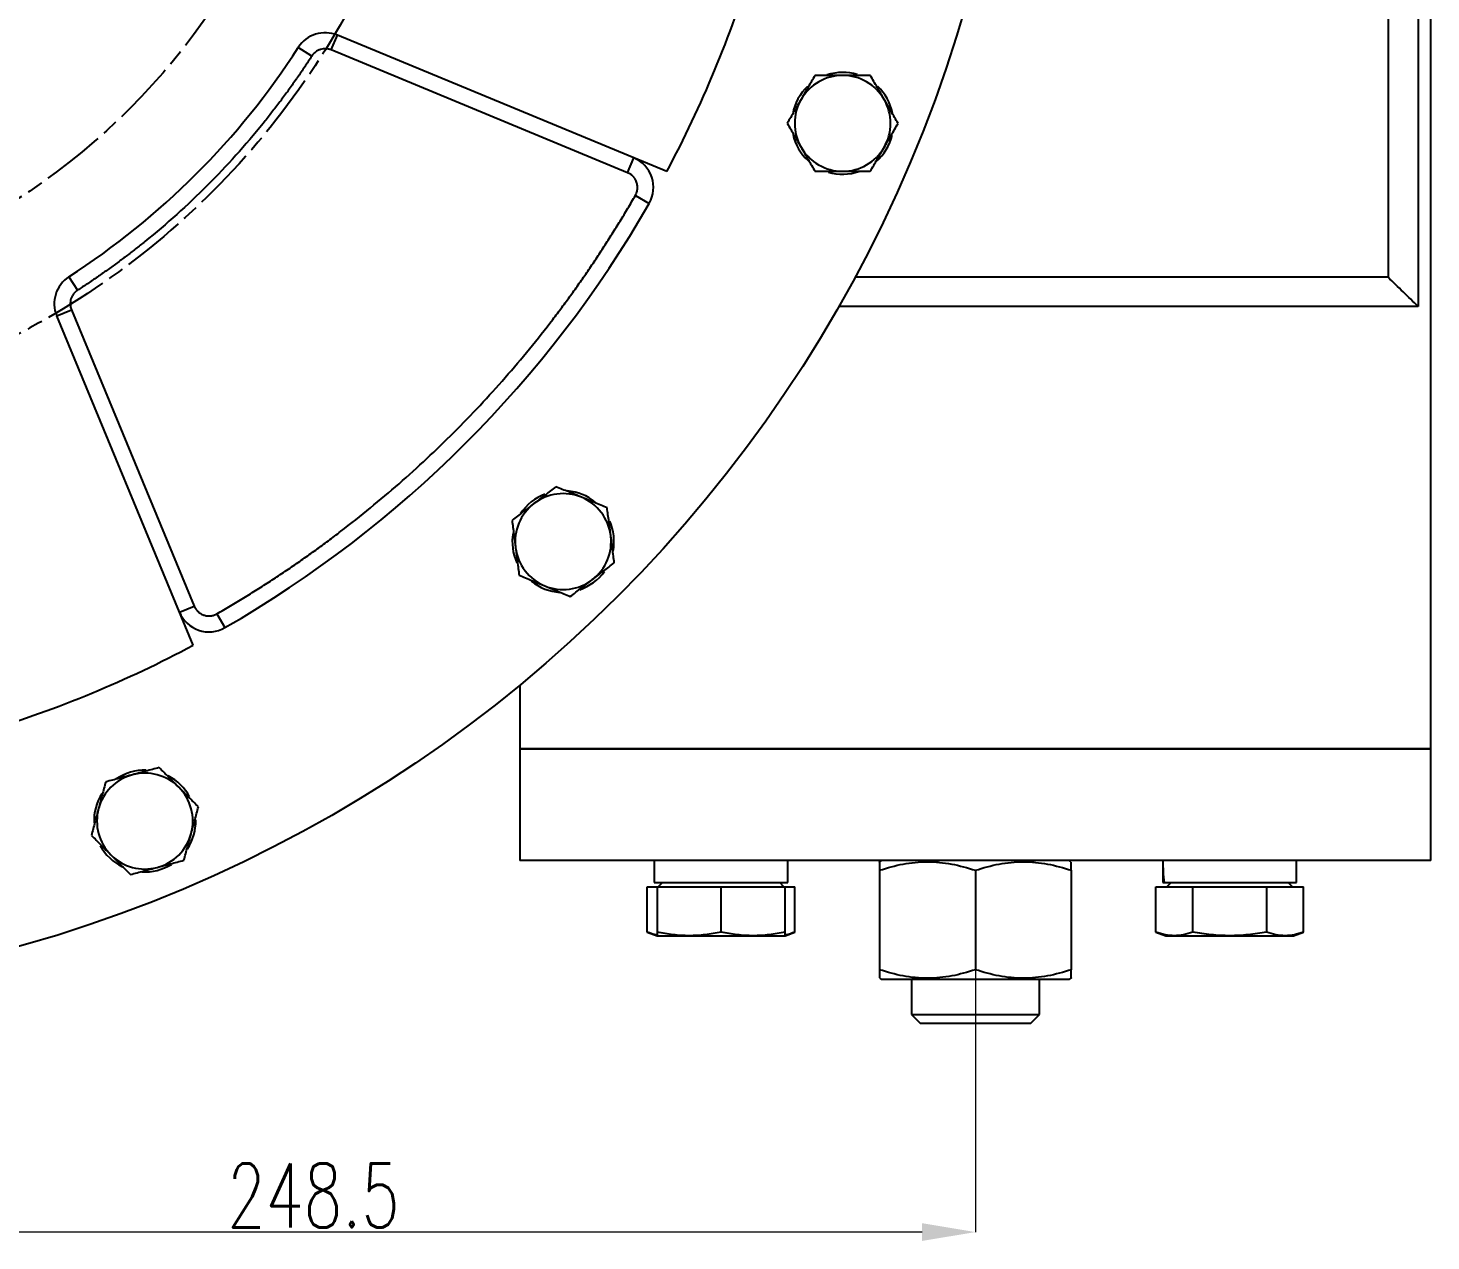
# Model space of a CAD drawing. Header units: millimetres. Extents: x 1561 to 4606, y 513 to 2666.
# Drawn here: x 3478.6 to 3741.9, y 1440.2 to 1667.9 of the extents above; entities that cross this region are included whole.
import ezdxf

# ---------------------------------------------------------------- set-up
doc = ezdxf.new("R2010")
doc.units = ezdxf.units.MM
doc.linetypes.add('AM_ISO08W050', pattern=[18, 12, -1.5, 3, -1.5])
doc.layers.add('AM_5', color=3, linetype='Continuous', lineweight=25)
doc.layers.add('AM_7', color=4, linetype='AM_ISO08W050', lineweight=25)
doc.styles.add('SLDTEXTSTYLE1', font='txt.shx', dxfattribs={"width": 0.7, "bigfont": 'gbcbig.shx'})
doc.dimstyles.new('SLDDIMSTYLE12$0', dxfattribs={"dimtxt": 12, "dimasz": 10, "dimexe": 0, "dimexo": 0.0625, "dimgap": 0.875, "dimtad": 1, "dimdec": 1, "dimlfac": 1.8, "dimrnd": 1e-09, "dimzin": 12, "dimdsep": 46, "dimtxsty": 'SLDTEXTSTYLE1', "dimcen": 0.09, "dimdle": 8.16, "dimclrd": 3, "dimclre": 3, "dimadec": 0, "dimazin": 3, "dimtfac": 1, "dimtdec": 1, "dimtofl": 0, "dimtmove": 0, "dimatfit": 3, "dimfxl": 0, "dimfrac": 2, "dimtolj": 1, "dimlwd": 5, "dimlwe": 5, "dimarcsym": 0})
doc.dimstyles.new('SLDDIMSTYLE12$3', dxfattribs={"dimtxt": 12, "dimasz": 10, "dimexe": 0, "dimexo": 0.0625, "dimgap": 0.875, "dimtad": 1, "dimdec": 1, "dimlfac": 1.8, "dimrnd": 1e-09, "dimzin": 12, "dimdsep": 46, "dimtxsty": 'SLDTEXTSTYLE1', "dimcen": 0.09, "dimdle": 8.16, "dimclrd": 3, "dimclre": 3, "dimadec": 0, "dimazin": 3, "dimtfac": 1, "dimtdec": 1, "dimtofl": 0, "dimtmove": 0, "dimatfit": 3, "dimfxl": 0, "dimfrac": 2, "dimtolj": 1, "dimlwd": 5, "dimlwe": 5, "dimarcsym": 0})

# ---------------------------------------------------------------- blocks, each defined once
blk = doc.blocks.new('*D52')
at = {"layer": 'AM_5', "color": 3, "lineweight": 5, "transparency": 16777216}
blk.add_line((3656.38, 1491.08), (3656.38, 1441.89), dxfattribs=at)
at = {"layer": 'AM_5', "color": 3, "linetype": 'Continuous', "lineweight": 5, "transparency": 16777216}
for p, q in [((3407.88, 1486.06), (3407.88, 1441.89)), ((3646.38, 1441.89), (3417.88, 1441.89))]:
    blk.add_line(p, q, dxfattribs=at)
at = {"layer": 'AM_5', "color": 3, "transparency": 16777216}
for points in [[(3417.88, 1443.56), (3417.88, 1440.23), (3407.88, 1441.89)], [(3646.38, 1443.56), (3646.38, 1440.23), (3656.38, 1441.89)]]:
    blk.add_solid(points, dxfattribs=at)
at = {"layer": 'Defpoints', "color": 0, "transparency": 16777216}
for p in [(3656.38, 1491.15), (3407.88, 1486.12), (3407.88, 1441.89)]:
    blk.add_point(p, dxfattribs=at)
at = {"layer": 'AM_5', "color": 0, "transparency": 16777216, "insert": (3532.13, 1448.77), "char_height": 12, "attachment_point": 5, "style": 'SLDTEXTSTYLE1'}
blk.add_mtext('\\A1;248.5', dxfattribs=at)
blk = doc.blocks.new('*D53')
at = {"layer": 'AM_5', "color": 3, "linetype": 'Continuous', "lineweight": 5, "transparency": 16777216}
blk.add_line((3248.42, 2026.85), (3277.48, 1975.04), dxfattribs=at)
at = {"layer": 'AM_5', "color": 3, "lineweight": 5, "transparency": 16777216}
for p, q in [((3407.79, 1742.62), (3407.97, 1742.62)), ((3407.88, 1742.53), (3407.88, 1742.71))]:
    blk.add_line(p, q, dxfattribs=at)
at = {"layer": 'AM_5', "color": 3, "transparency": 16777216}
blk.add_solid([(3278.94, 1975.86), (3276.03, 1974.23), (3282.38, 1966.32)], dxfattribs=at)
at = {"layer": 'Defpoints', "color": 0, "transparency": 16777216}
for p in [(3282.38, 1966.32), (3533.39, 1518.92)]:
    blk.add_point(p, dxfattribs=at)
at = {"layer": 'AM_5', "color": 0, "transparency": 16777216, "insert": (3261.69, 2017.24), "char_height": 12, "attachment_point": 5, "rotation": 299.2944, "style": 'SLDTEXTSTYLE1'}
blk.add_mtext('\\A1;∅513', dxfattribs=at)
blk = doc.blocks.new('*D69')
at = {"layer": 'AM_5', "color": 3, "linetype": 'Continuous', "lineweight": 5, "transparency": 16777216}
blk.add_line((3177.81, 1980.16), (3297.26, 1856.83), dxfattribs=at)
at = {"layer": 'AM_5', "color": 3, "lineweight": 5, "transparency": 16777216}
for p, q in [((3407.79, 1742.62), (3407.97, 1742.62)), ((3407.88, 1742.53), (3407.88, 1742.71))]:
    blk.add_line(p, q, dxfattribs=at)
at = {"layer": 'AM_5', "color": 3, "transparency": 16777216}
blk.add_solid([(3298.46, 1857.99), (3296.06, 1855.67), (3304.22, 1849.65)], dxfattribs=at)
at = {"layer": 'Defpoints', "color": 0, "transparency": 16777216}
for p in [(3304.22, 1849.65), (3511.54, 1635.59)]:
    blk.add_point(p, dxfattribs=at)
at = {"layer": 'AM_5', "color": 0, "transparency": 16777216, "insert": (3194.07, 1973.26), "char_height": 12, "attachment_point": 5, "rotation": 314.0852, "style": 'SLDTEXTSTYLE1'}
blk.add_mtext('\\A1;∅298', dxfattribs=at)

msp = doc.modelspace()

# ---------------------------------------------------------------- linework, layer by layer
at = {"color": 7, "linetype": 'Continuous', "lineweight": 25}
for p, q in [((3741.881, 1532.622), (3741.881, 1952.622)), ((3739.509, 1869.622), (3739.509, 1615.622)), ((3733.841, 1864.122), (3733.841, 1621.122)), ((3531.816, 1662.645), (3529.295, 1664.271)), ((3535.485, 1663.79), (3536.633, 1666.561)), ((3598.457, 1640.953), (3536.633, 1666.561)), ((3591.101, 1640.753), (3535.485, 1663.79)), ((3591.101, 1640.753), (3592.249, 1643.524)), ((3592.554, 1636.486), (3595.155, 1634.991)), ((3486.232, 1621.208), (3487.859, 1618.687)), ((3733.841, 1621.122), (3633.779, 1621.122)), ((3483.942, 1613.871), (3486.714, 1615.019)), ((3486.714, 1615.019), (3509.751, 1559.402)), ((3739.509, 1615.622), (3630.734, 1615.622)), ((3509.551, 1552.046), (3483.942, 1613.871)), ((3506.979, 1558.254), (3509.751, 1559.402)), ((3514.017, 1557.949), (3515.512, 1555.348)), ((3570.881, 1544.574), (3570.881, 1532.622)), ((3570.881, 1532.622), (3570.881, 1511.622)), ((3570.881, 1532.622), (3656.381, 1532.622)), ((3741.881, 1532.622), (3570.881, 1532.622)), ((3656.381, 1532.622), (3741.881, 1532.622)), ((3741.881, 1511.622), (3741.881, 1532.622)), ((3741.881, 1511.622), (3570.881, 1511.622)), ((3596.101, 1511.622), (3596.101, 1507.522)), ((3621.201, 1507.522), (3621.201, 1511.622)), ((3638.756, 1511.622), (3638.381, 1511.406)), ((3674.381, 1511.406), (3674.006, 1511.622)), ((3691.561, 1511.622), (3691.561, 1507.522)), ((3716.661, 1507.522), (3716.661, 1511.622)), ((3638.381, 1509.798), (3638.381, 1491.146)), ((3656.381, 1509.798), (3656.381, 1491.146)), ((3674.381, 1509.798), (3674.381, 1491.146)), ((3594.795, 1498.198), (3594.795, 1506.722)), ((3594.795, 1506.722), (3596.651, 1506.722)), ((3596.101, 1507.522), (3621.201, 1507.522)), ((3596.651, 1506.722), (3596.651, 1498.198)), ((3596.651, 1506.722), (3608.651, 1506.722)), ((3597.651, 1507.522), (3596.851, 1506.722)), ((3608.651, 1498.198), (3608.651, 1506.722)), ((3608.651, 1506.722), (3620.651, 1506.722)), ((3620.451, 1506.722), (3619.651, 1507.522)), ((3620.651, 1506.722), (3622.508, 1506.722)), ((3620.651, 1498.198), (3620.651, 1506.722)), ((3622.508, 1498.198), (3622.508, 1506.722)), ((3690.254, 1498.198), (3690.254, 1506.722)), ((3690.254, 1506.722), (3697.183, 1506.722)), ((3691.561, 1507.522), (3691.786, 1507.522)), ((3691.786, 1507.522), (3716.661, 1507.522)), ((3693.111, 1507.522), (3692.311, 1506.722)), ((3697.183, 1498.198), (3697.183, 1506.722)), ((3697.183, 1506.722), (3711.039, 1506.722)), ((3711.039, 1506.722), (3711.039, 1498.198)), ((3711.039, 1506.722), (3717.967, 1506.722)), ((3715.911, 1506.722), (3715.111, 1507.522)), ((3717.967, 1498.198), (3717.967, 1506.722)), ((3594.795, 1498.198), (3596.651, 1497.522)), ((3596.651, 1497.522), (3602.651, 1497.522)), ((3602.651, 1497.522), (3614.651, 1497.522)), ((3614.651, 1497.522), (3620.651, 1497.522)), ((3620.651, 1497.522), (3622.508, 1498.198)), ((3690.254, 1498.198), (3692.111, 1497.522)), ((3692.111, 1497.522), (3693.719, 1497.522)), ((3693.719, 1497.522), (3704.111, 1497.522)), ((3704.111, 1497.522), (3714.503, 1497.522)), ((3714.503, 1497.522), (3716.111, 1497.522)), ((3716.111, 1497.522), (3717.967, 1498.198)), ((3638.381, 1489.539), (3638.756, 1489.322)), ((3674.006, 1489.322), (3638.756, 1489.322)), ((3644.381, 1489.322), (3644.381, 1482.746)), ((3668.381, 1482.746), (3668.381, 1489.322)), ((3674.006, 1489.322), (3674.381, 1489.539)), ((3644.381, 1482.746), (3646.005, 1481.122)), ((3644.381, 1482.746), (3668.381, 1482.746)), ((3666.757, 1481.122), (3668.381, 1482.746)), ((3646.005, 1481.122), (3666.757, 1481.122))]:
    msp.add_line(p, q, dxfattribs=at)
for radius in [256.5, 100, 97.899]:
    msp.add_circle((3407.881, 1742.622), radius, dxfattribs=at)
for centre, radius, start, end in [((3407.881, 1742.622), 216, 331.92076, 343.07924), ((3534.337, 1661.018), 6, 67.5, 147.16507), ((3407.881, 1742.622), 144.5, 302.83493, 327.16507), ((3631.46, 1650.013), 9, 89.94828, 149.94828), ((3631.46, 1650.013), 9.55, 73.3637, 107.55726), ((3631.46, 1650.013), 9, 29.94828, 89.94828), ((3631.46, 1650.013), 9.55, 133.49928, 169.14648), ((3631.46, 1650.013), 9.55, 11.97119, 46.34896), ((3631.46, 1650.013), 9, 149.94828, 209.94828), ((3631.46, 1650.013), 9, 329.94828, 29.94828), ((3631.46, 1650.013), 9.55, 192.69473, 227.128), ((3631.46, 1650.013), 9.55, 311.45995, 346.72731), ((3589.953, 1637.981), 6, 330.11295, 67.5), ((3631.46, 1650.013), 9, 209.94828, 269.94828), ((3631.46, 1650.013), 9, 269.94828, 329.94828), ((3631.46, 1650.013), 9.55, 253.67717, 288.82061), ((3407.881, 1742.622), 216, 299.88705, 330.11295), ((3489.485, 1616.167), 6, 122.83493, 202.5), ((3579.001, 1571.502), 9.55, 110.99928, 146.64648), ((3579.001, 1571.502), 9, 67.44828, 127.44828), ((3579.001, 1571.502), 9.55, 50.8637, 85.05726), ((3579.001, 1571.502), 9, 127.44828, 187.44828), ((3579.001, 1571.502), 9, 7.44828, 67.44828), ((3579.001, 1571.502), 9.55, 349.47119, 23.84896), ((3579.001, 1571.502), 9.55, 170.19473, 204.628), ((3579.001, 1571.502), 9, 307.44828, 7.44828), ((3579.001, 1571.502), 9, 187.44828, 247.44828), ((3579.001, 1571.502), 9, 247.44828, 307.44828), ((3579.001, 1571.502), 9.55, 288.95995, 324.22731), ((3579.001, 1571.502), 9.55, 231.17717, 266.32061), ((3512.522, 1560.55), 6, 202.5, 299.88705), ((3407.881, 1742.622), 216, 286.92076, 298.07924), ((3500.491, 1519.043), 9, 104.94828, 164.94828), ((3500.491, 1519.043), 9.55, 88.49928, 124.14648), ((3500.491, 1519.043), 9, 44.94828, 104.94828), ((3500.491, 1519.043), 9.55, 28.3637, 62.55726), ((3500.491, 1519.043), 9, 344.94828, 44.94828), ((3500.491, 1519.043), 9.55, 147.69473, 182.128), ((3500.491, 1519.043), 9, 164.94828, 224.94828), ((3500.491, 1519.043), 9, 284.94828, 344.94828), ((3500.491, 1519.043), 9.55, 326.97119, 1.34896), ((3500.491, 1519.043), 9.55, 208.67717, 243.82061), ((3500.491, 1519.043), 9, 224.94828, 284.94828), ((3500.491, 1519.043), 9.55, 266.45995, 301.72731)]:
    msp.add_arc(centre, radius, start, end, dxfattribs=at)
for centre, start_param, end_param in [((3704.111, 1511.622), 1.5707963, 1.7605494), ((3704.111, 1507.522), 1.4763478, 1.5707963)]:
    msp.add_ellipse(centre, major_axis=(0, 21.737), ratio=0.5773503, start_param=start_param, end_param=end_param, dxfattribs=at)
for points, knots in [([(3531.816, 1662.645), (3531.598, 1662.309), (3531.162, 1661.636), (3530.498, 1660.635), (3529.826, 1659.639), (3529.147, 1658.649), (3528.459, 1657.665), (3527.763, 1656.686), (3527.06, 1655.713), (3526.349, 1654.746), (3525.629, 1653.785), (3524.902, 1652.829), (3524.167, 1651.879), (3523.424, 1650.935), (3521.288, 1648.266), (3517.633, 1643.974), (3512.229, 1638.275), (3506.529, 1632.871), (3501.976, 1628.993), (3498.763, 1626.439), (3496.995, 1625.078), (3495.208, 1623.744), (3493.401, 1622.438), (3491.574, 1621.159), (3489.728, 1619.906), (3488.482, 1619.094), (3487.859, 1618.687)], [0, 0, 0, 0, 0.019191, 0.038375, 0.0575535, 0.0767275, 0.0958985, 0.1150677, 0.1342364, 0.1534058, 0.1725772, 0.1917519, 0.2109312, 0.2301163, 0.2493085, 0.3746503, 0.5000008, 0.6253427, 0.7506932, 0.7863278, 0.8219423, 0.857545, 0.893144, 0.9287473, 0.9643633, 1, 1, 1, 1]), ([(3535.485, 1663.79), (3535.432, 1663.811), (3535.328, 1663.852), (3535.167, 1663.903), (3535.005, 1663.945), (3534.84, 1663.977), (3534.673, 1664.001), (3534.382, 1664.025), (3533.966, 1664.012), (3533.438, 1663.897), (3532.939, 1663.692), (3532.542, 1663.435), (3532.237, 1663.17), (3532.008, 1662.922), (3531.88, 1662.737), (3531.816, 1662.645)], [0, 0, 0, 0, 0.0405946, 0.0809396, 0.1211627, 0.1613926, 0.201758, 0.2423864, 0.3711543, 0.5000467, 0.6288146, 0.757707, 0.838616, 0.9190368, 1, 1, 1, 1]), ([(3626.272, 1659.018), (3625.842, 1658.274), (3625.41, 1657.528), (3624.543, 1656.029), (3624.108, 1655.277), (3623.67, 1654.52)], [0, 0, 0, 0, 0.5, 0.5, 1, 1, 1, 1]), ([(3631.468, 1659.013), (3630.594, 1659.014), (3629.724, 1659.014), (3627.993, 1659.016), (3627.131, 1659.017), (3626.272, 1659.018)], [0, 0, 0, 0, 0.5, 0.5, 1, 1, 1, 1]), ([(3636.664, 1659.008), (3635.805, 1659.009), (3634.943, 1659.01), (3633.212, 1659.011), (3632.342, 1659.012), (3631.468, 1659.013)], [0, 0, 0, 0, 0.5, 0.5, 1, 1, 1, 1]), ([(3639.258, 1654.506), (3638.822, 1655.263), (3638.388, 1656.017), (3637.523, 1657.517), (3637.093, 1658.264), (3636.664, 1659.008)], [0, 0, 0, 0, 0.5, 0.5, 1, 1, 1, 1]), ([(3623.67, 1654.52), (3623.232, 1653.763), (3622.797, 1653.01), (3621.929, 1651.512), (3621.498, 1650.766), (3621.068, 1650.022)], [0, 0, 0, 0, 0.5, 0.5, 1, 1, 1, 1]), ([(3641.852, 1650.004), (3641.423, 1650.748), (3640.993, 1651.495), (3640.129, 1652.995), (3639.695, 1653.748), (3639.258, 1654.506)], [0, 0, 0, 0, 0.5, 0.5, 1, 1, 1, 1]), ([(3621.068, 1650.022), (3621.497, 1649.278), (3621.927, 1648.531), (3622.791, 1647.031), (3623.225, 1646.277), (3623.662, 1645.52)], [0, 0, 0, 0, 0.5, 0.5, 1, 1, 1, 1]), ([(3639.25, 1645.506), (3639.688, 1646.263), (3640.124, 1647.015), (3640.991, 1648.514), (3641.422, 1649.26), (3641.852, 1650.004)], [0, 0, 0, 0, 0.5, 0.5, 1, 1, 1, 1]), ([(3623.662, 1645.52), (3624.098, 1644.762), (3624.532, 1644.009), (3625.397, 1642.509), (3625.827, 1641.762), (3626.256, 1641.018)], [0, 0, 0, 0, 0.5, 0.5, 1, 1, 1, 1]), ([(3636.648, 1641.008), (3637.078, 1641.752), (3637.51, 1642.498), (3638.377, 1643.996), (3638.812, 1644.749), (3639.25, 1645.506)], [0, 0, 0, 0, 0.5, 0.5, 1, 1, 1, 1]), ([(3592.725, 1639.129), (3592.702, 1639.181), (3592.658, 1639.284), (3592.58, 1639.434), (3592.495, 1639.579), (3592.402, 1639.718), (3592.301, 1639.852), (3592.192, 1639.98), (3592.047, 1640.134), (3591.859, 1640.304), (3591.623, 1640.48), (3591.371, 1640.632), (3591.191, 1640.712), (3591.101, 1640.753)], [0, 0, 0, 0, 0.071978, 0.1433984, 0.2144858, 0.2854681, 0.3565741, 0.4280316, 0.5000648, 0.6256174, 0.7499758, 0.8743627, 1, 1, 1, 1]), ([(3626.256, 1641.018), (3627.115, 1641.017), (3627.977, 1641.016), (3629.708, 1641.014), (3630.578, 1641.014), (3631.452, 1641.013)], [0, 0, 0, 0, 0.5, 0.5, 1, 1, 1, 1]), ([(3631.452, 1641.013), (3632.326, 1641.012), (3633.196, 1641.011), (3634.927, 1641.01), (3635.789, 1641.009), (3636.648, 1641.008)], [0, 0, 0, 0, 0.5, 0.5, 1, 1, 1, 1]), ([(3592.554, 1636.486), (3592.582, 1636.536), (3592.636, 1636.634), (3592.707, 1636.788), (3592.77, 1636.945), (3592.843, 1637.161), (3592.911, 1637.442), (3592.953, 1637.787), (3592.956, 1638.135), (3592.918, 1638.478), (3592.844, 1638.812), (3592.765, 1639.023), (3592.725, 1639.129)], [0, 0, 0, 0, 0.0617552, 0.123337, 0.1849425, 0.2467681, 0.3733135, 0.5000484, 0.6265939, 0.7533288, 0.8766174, 1, 1, 1, 1]), ([(3514.017, 1557.949), (3514.443, 1558.195), (3515.293, 1558.686), (3516.563, 1559.434), (3517.827, 1560.19), (3519.085, 1560.954), (3520.338, 1561.727), (3521.585, 1562.508), (3522.827, 1563.297), (3524.063, 1564.095), (3525.293, 1564.902), (3526.517, 1565.717), (3527.736, 1566.541), (3528.949, 1567.373), (3530.157, 1568.213), (3531.359, 1569.062), (3532.555, 1569.92), (3533.746, 1570.786), (3534.931, 1571.66), (3536.111, 1572.543), (3538.766, 1574.56), (3542.84, 1577.783), (3548.223, 1582.341), (3553.451, 1587.075), (3558.522, 1591.981), (3563.428, 1597.052), (3568.162, 1602.281), (3572.72, 1607.663), (3576.218, 1612.084), (3578.759, 1615.451), (3580.414, 1617.706), (3582.04, 1619.982), (3583.634, 1622.278), (3585.198, 1624.595), (3586.732, 1626.932), (3588.235, 1629.289), (3589.707, 1631.667), (3591.15, 1634.064), (3592.086, 1635.679), (3592.554, 1636.486)], [0, 0, 0, 0, 0.0131165, 0.0262276, 0.0393341, 0.0524366, 0.0655356, 0.0786319, 0.0917259, 0.1048185, 0.1179101, 0.1310014, 0.1440931, 0.1571857, 0.17028, 0.1833764, 0.1964757, 0.2095785, 0.2226854, 0.235797, 0.2489139, 0.3117183, 0.3744549, 0.4371927, 0.5000006, 0.562805, 0.6255416, 0.6882794, 0.7510874, 0.776004, 0.8009035, 0.8257902, 0.8506685, 0.8755425, 0.9004166, 0.9252951, 0.9501823, 0.9750825, 1, 1, 1, 1]), ([(3487.859, 1618.687), (3487.812, 1618.656), (3487.718, 1618.594), (3487.585, 1618.49), (3487.458, 1618.381), (3487.337, 1618.264), (3487.223, 1618.14), (3487.038, 1617.915), (3486.812, 1617.565), (3486.607, 1617.065), (3486.491, 1616.538), (3486.476, 1616.065), (3486.522, 1615.664), (3486.595, 1615.334), (3486.674, 1615.124), (3486.714, 1615.019)], [0, 0, 0, 0, 0.0405946, 0.0809396, 0.1211627, 0.1613926, 0.201758, 0.2423864, 0.3711543, 0.5000467, 0.6288146, 0.757707, 0.838616, 0.9190368, 1, 1, 1, 1]), ([(3577.654, 1581.807), (3576.972, 1581.285), (3576.288, 1580.761), (3574.913, 1579.708), (3574.223, 1579.179), (3573.529, 1578.648)], [0, 0, 0, 0, 0.5, 0.5, 1, 1, 1, 1]), ([(3582.453, 1579.814), (3581.645, 1580.15), (3580.842, 1580.483), (3579.243, 1581.147), (3578.447, 1581.478), (3577.654, 1581.807)], [0, 0, 0, 0, 0.5, 0.5, 1, 1, 1, 1]), ([(3573.529, 1578.648), (3572.835, 1578.116), (3572.144, 1577.587), (3570.77, 1576.534), (3570.085, 1576.01), (3569.403, 1575.488)], [0, 0, 0, 0, 0.5, 0.5, 1, 1, 1, 1]), ([(3587.251, 1577.821), (3586.458, 1578.151), (3585.662, 1578.481), (3584.063, 1579.145), (3583.26, 1579.479), (3582.453, 1579.814)], [0, 0, 0, 0, 0.5, 0.5, 1, 1, 1, 1]), ([(3587.925, 1572.669), (3587.812, 1573.536), (3587.699, 1574.398), (3587.475, 1576.115), (3587.363, 1576.97), (3587.251, 1577.821)], [0, 0, 0, 0, 0.5, 0.5, 1, 1, 1, 1]), ([(3569.403, 1575.488), (3569.515, 1574.636), (3569.626, 1573.782), (3569.851, 1572.065), (3569.964, 1571.203), (3570.077, 1570.336)], [0, 0, 0, 0, 0.5, 0.5, 1, 1, 1, 1]), ([(3588.599, 1567.517), (3588.487, 1568.369), (3588.376, 1569.223), (3588.151, 1570.94), (3588.038, 1571.802), (3587.925, 1572.669)], [0, 0, 0, 0, 0.5, 0.5, 1, 1, 1, 1]), ([(3570.077, 1570.336), (3570.19, 1569.469), (3570.303, 1568.607), (3570.527, 1566.89), (3570.639, 1566.035), (3570.751, 1565.183)], [0, 0, 0, 0, 0.5, 0.5, 1, 1, 1, 1]), ([(3584.473, 1564.357), (3585.167, 1564.889), (3585.858, 1565.418), (3587.232, 1566.47), (3587.917, 1566.995), (3588.599, 1567.517)], [0, 0, 0, 0, 0.5, 0.5, 1, 1, 1, 1]), ([(3570.751, 1565.183), (3571.544, 1564.854), (3572.34, 1564.524), (3573.939, 1563.859), (3574.742, 1563.526), (3575.549, 1563.191)], [0, 0, 0, 0, 0.5, 0.5, 1, 1, 1, 1]), ([(3580.348, 1561.198), (3581.03, 1561.72), (3581.714, 1562.244), (3583.089, 1563.297), (3583.779, 1563.826), (3584.473, 1564.357)], [0, 0, 0, 0, 0.5, 0.5, 1, 1, 1, 1]), ([(3575.549, 1563.191), (3576.357, 1562.855), (3577.16, 1562.522), (3578.759, 1561.858), (3579.555, 1561.527), (3580.348, 1561.198)], [0, 0, 0, 0, 0.5, 0.5, 1, 1, 1, 1]), ([(3509.751, 1559.402), (3509.775, 1559.346), (3509.824, 1559.234), (3509.909, 1559.073), (3510.003, 1558.917), (3510.106, 1558.769), (3510.218, 1558.626), (3510.339, 1558.49), (3510.576, 1558.254), (3510.966, 1557.957), (3511.548, 1557.69), (3512.173, 1557.546), (3512.709, 1557.543), (3513.132, 1557.607), (3513.441, 1557.689), (3513.739, 1557.8), (3513.925, 1557.9), (3514.017, 1557.949)], [0, 0, 0, 0, 0.0360698, 0.0718111, 0.1073556, 0.1428371, 0.1783902, 0.2141486, 0.2502438, 0.3750982, 0.500055, 0.6249094, 0.7498662, 0.8130613, 0.8763592, 0.9381541, 1, 1, 1, 1]), ([(3498.169, 1527.739), (3497.324, 1527.513), (3496.484, 1527.289), (3494.811, 1526.842), (3493.979, 1526.62), (3493.149, 1526.399)], [0, 0, 0, 0, 0.5, 0.5, 1, 1, 1, 1]), ([(3503.189, 1529.079), (3502.359, 1528.858), (3501.527, 1528.635), (3499.854, 1528.189), (3499.014, 1527.964), (3498.169, 1527.739)], [0, 0, 0, 0, 0.5, 0.5, 1, 1, 1, 1]), ([(3506.86, 1525.402), (3506.243, 1526.02), (3505.628, 1526.636), (3504.405, 1527.861), (3503.796, 1528.471), (3503.189, 1529.079)], [0, 0, 0, 0, 0.5, 0.5, 1, 1, 1, 1]), ([(3493.149, 1526.399), (3492.926, 1525.569), (3492.702, 1524.737), (3492.252, 1523.065), (3492.026, 1522.225), (3491.799, 1521.381)], [0, 0, 0, 0, 0.5, 0.5, 1, 1, 1, 1]), ([(3510.531, 1521.724), (3509.924, 1522.332), (3509.315, 1522.942), (3508.092, 1524.167), (3507.478, 1524.783), (3506.86, 1525.402)], [0, 0, 0, 0, 0.5, 0.5, 1, 1, 1, 1]), ([(3491.799, 1521.381), (3491.572, 1520.536), (3491.346, 1519.697), (3490.897, 1518.025), (3490.673, 1517.192), (3490.45, 1516.363)], [0, 0, 0, 0, 0.5, 0.5, 1, 1, 1, 1]), ([(3509.182, 1516.706), (3509.409, 1517.55), (3509.635, 1518.39), (3510.084, 1520.062), (3510.308, 1520.895), (3510.531, 1521.724)], [0, 0, 0, 0, 0.5, 0.5, 1, 1, 1, 1]), ([(3507.832, 1511.688), (3508.055, 1512.518), (3508.279, 1513.35), (3508.729, 1515.022), (3508.955, 1515.862), (3509.182, 1516.706)], [0, 0, 0, 0, 0.5, 0.5, 1, 1, 1, 1]), ([(3490.45, 1516.363), (3491.057, 1515.755), (3491.666, 1515.145), (3492.889, 1513.919), (3493.503, 1513.304), (3494.121, 1512.685)], [0, 0, 0, 0, 0.5, 0.5, 1, 1, 1, 1]), ([(3494.121, 1512.685), (3494.738, 1512.066), (3495.353, 1511.451), (3496.576, 1510.226), (3497.185, 1509.616), (3497.792, 1509.008)], [0, 0, 0, 0, 0.5, 0.5, 1, 1, 1, 1]), ([(3502.812, 1510.348), (3503.657, 1510.574), (3504.497, 1510.798), (3506.17, 1511.244), (3507.002, 1511.467), (3507.832, 1511.688)], [0, 0, 0, 0, 0.5, 0.5, 1, 1, 1, 1]), ([(3638.381, 1511.348), (3638.381, 1511.367), (3638.381, 1511.508), (3638.381, 1510.991), (3638.381, 1510.198), (3638.381, 1509.798)], [0, 0, 0, 0, 0.0697231, 0.5305997, 1, 1, 1, 1]), ([(3497.792, 1509.008), (3498.622, 1509.229), (3499.454, 1509.452), (3501.127, 1509.898), (3501.967, 1510.123), (3502.812, 1510.348)], [0, 0, 0, 0, 0.5, 0.5, 1, 1, 1, 1]), ([(3638.381, 1509.798), (3639.851, 1510.288), (3641.331, 1510.692), (3644.322, 1511.251), (3645.834, 1511.405), (3647.747, 1511.406), (3648.131, 1511.397), (3648.897, 1511.36), (3649.278, 1511.332), (3650.419, 1511.222), (3651.174, 1511.113), (3653.426, 1510.693), (3654.91, 1510.289), (3656.381, 1509.798)], [0, 0, 0, 0, 0.25, 0.25, 0.5, 0.5, 0.5625, 0.5625, 0.625, 0.625, 0.75, 0.75, 1, 1, 1, 1]), ([(3656.381, 1509.798), (3657.851, 1510.288), (3659.331, 1510.692), (3662.322, 1511.251), (3663.834, 1511.405), (3665.747, 1511.406), (3666.131, 1511.397), (3666.897, 1511.36), (3667.278, 1511.332), (3668.419, 1511.222), (3669.174, 1511.113), (3671.426, 1510.693), (3672.91, 1510.289), (3674.381, 1509.798)], [0, 0, 0, 0, 0.25, 0.25, 0.5, 0.5, 0.5625, 0.5625, 0.625, 0.625, 0.75, 0.75, 1, 1, 1, 1]), ([(3674.381, 1509.798), (3674.381, 1510.281), (3674.381, 1511.193), (3674.381, 1511.299), (3674.381, 1511.348)], [0, 0, 0, 0, 0.5291087, 1, 1, 1, 1]), ([(3596.651, 1497.688), (3596.61, 1497.692), (3595.986, 1497.752), (3595.37, 1497.983), (3594.795, 1498.198)], [0, 0, 0, 0, 0.06643458, 1, 1, 1, 1]), ([(3602.651, 1497.522), (3601.642, 1497.522), (3600.638, 1497.585), (3598.638, 1497.819), (3597.643, 1497.99), (3596.651, 1498.198)], [0, 0, 0, 0, 0.5, 0.5, 1, 1, 1, 1]), ([(3596.651, 1498.198), (3596.651, 1497.99), (3596.651, 1497.819), (3596.651, 1497.585), (3596.651, 1497.522), (3596.651, 1497.522)], [0, 0, 0, 0, 0.5, 0.5, 1, 1, 1, 1]), ([(3608.651, 1498.198), (3607.66, 1497.99), (3606.664, 1497.819), (3604.665, 1497.585), (3603.661, 1497.522), (3602.651, 1497.522)], [0, 0, 0, 0, 0.5, 0.5, 1, 1, 1, 1]), ([(3614.651, 1497.522), (3613.642, 1497.522), (3612.638, 1497.585), (3610.638, 1497.819), (3609.643, 1497.99), (3608.651, 1498.198)], [0, 0, 0, 0, 0.5, 0.5, 1, 1, 1, 1]), ([(3620.651, 1498.198), (3619.66, 1497.99), (3618.664, 1497.819), (3616.665, 1497.585), (3615.661, 1497.522), (3614.651, 1497.522)], [0, 0, 0, 0, 0.5, 0.5, 1, 1, 1, 1]), ([(3622.508, 1498.198), (3621.938, 1497.985), (3621.322, 1497.754), (3620.698, 1497.694), (3620.651, 1497.689)], [0, 0, 0, 0, 0.92594954, 1, 1, 1, 1]), ([(3620.651, 1497.522), (3620.651, 1497.522), (3620.651, 1497.585), (3620.651, 1497.819), (3620.651, 1497.99), (3620.651, 1498.198)], [0, 0, 0, 0, 0.5, 0.5, 1, 1, 1, 1]), ([(3693.719, 1497.522), (3693.136, 1497.522), (3692.556, 1497.585), (3691.402, 1497.819), (3690.827, 1497.99), (3690.254, 1498.198)], [0, 0, 0, 0, 0.5, 0.5, 1, 1, 1, 1]), ([(3697.183, 1498.198), (3696.61, 1497.99), (3696.035, 1497.819), (3694.881, 1497.585), (3694.301, 1497.522), (3693.719, 1497.522)], [0, 0, 0, 0, 0.5, 0.5, 1, 1, 1, 1]), ([(3704.111, 1497.522), (3702.945, 1497.522), (3701.786, 1497.585), (3699.477, 1497.819), (3698.328, 1497.99), (3697.183, 1498.198)], [0, 0, 0, 0, 0.5, 0.5, 1, 1, 1, 1]), ([(3711.039, 1498.198), (3709.894, 1497.99), (3708.745, 1497.819), (3706.436, 1497.585), (3705.277, 1497.522), (3704.111, 1497.522)], [0, 0, 0, 0, 0.5, 0.5, 1, 1, 1, 1]), ([(3714.503, 1497.522), (3713.92, 1497.522), (3713.341, 1497.585), (3712.186, 1497.819), (3711.612, 1497.99), (3711.039, 1498.198)], [0, 0, 0, 0, 0.5, 0.5, 1, 1, 1, 1]), ([(3717.967, 1498.198), (3717.395, 1497.99), (3716.82, 1497.819), (3715.666, 1497.585), (3715.086, 1497.522), (3714.503, 1497.522)], [0, 0, 0, 0, 0.5, 0.5, 1, 1, 1, 1]), ([(3638.381, 1491.146), (3638.381, 1490.664), (3638.381, 1489.752), (3638.381, 1489.646), (3638.381, 1489.596)], [0, 0, 0, 0, 0.5291087, 1, 1, 1, 1]), ([(3656.381, 1491.146), (3654.912, 1490.657), (3653.431, 1490.253), (3650.44, 1489.694), (3648.929, 1489.54), (3647.016, 1489.539), (3646.631, 1489.548), (3645.866, 1489.585), (3645.484, 1489.612), (3644.344, 1489.722), (3643.588, 1489.831), (3641.336, 1490.251), (3639.853, 1490.656), (3638.381, 1491.146)], [0, 0, 0, 0, 0.25, 0.25, 0.5, 0.5, 0.5625, 0.5625, 0.625, 0.625, 0.75, 0.75, 1, 1, 1, 1]), ([(3674.381, 1491.146), (3672.912, 1490.657), (3671.431, 1490.253), (3668.44, 1489.694), (3666.929, 1489.54), (3665.016, 1489.539), (3664.631, 1489.548), (3663.866, 1489.585), (3663.484, 1489.612), (3662.344, 1489.722), (3661.588, 1489.831), (3659.336, 1490.251), (3657.853, 1490.656), (3656.381, 1491.146)], [0, 0, 0, 0, 0.25, 0.25, 0.5, 0.5, 0.5625, 0.5625, 0.625, 0.625, 0.75, 0.75, 1, 1, 1, 1]), ([(3674.381, 1489.596), (3674.381, 1489.578), (3674.381, 1489.436), (3674.381, 1489.954), (3674.381, 1490.746), (3674.381, 1491.146)], [0, 0, 0, 0, 0.0697231, 0.5305997, 1, 1, 1, 1])]:
    msp.add_open_spline(points, degree=3, knots=knots, dxfattribs=at)
msp.add_open_spline([(3739.509, 1615.622), (3737.621, 1617.458), (3735.732, 1619.291), (3733.841, 1621.122)], degree=3, dxfattribs=at)
at = {"layer": 'AM_7'}
for radius in [149, 127]:
    msp.add_circle((3407.881, 1742.622), radius, dxfattribs=at)

# ---------------------------------------------------------------- dimensions: what is measured, and where the dimension line sits
at = {"layer": 'AM_5'}
for p1, p2, override, picture, middle in [((3533.386, 1518.924), (3282.377, 1966.32), {"dimlfac": 1, "dimpost": ''}, '*D53', (3255.696, 2013.875)), ((3511.544, 1635.595), (3304.218, 1849.65), {"dimlfac": 1}, '*D69', (3189.129, 1968.474))]:
    dim = msp.add_diameter_dim_2p(p1=p1, p2=p2, dimstyle='SLDDIMSTYLE12$3', override=override, dxfattribs=at)
    dim.commit()
    dim.dimension.update_dxf_attribs({"geometry": picture, "text_midpoint": middle, "dimtype": 163})
dim = msp.add_linear_dim(base=(3407.881, 1441.894), p1=(3656.381, 1491.146), p2=(3407.881, 1486.122), dimstyle='SLDDIMSTYLE12$0', override={"dimlfac": 1, "dimpost": ''}, dxfattribs=at)
dim.commit()
dim.dimension.update_dxf_attribs({"geometry": '*D52', "text_midpoint": (3532.131, 1448.769)})

doc.saveas('drawing.dxf')
